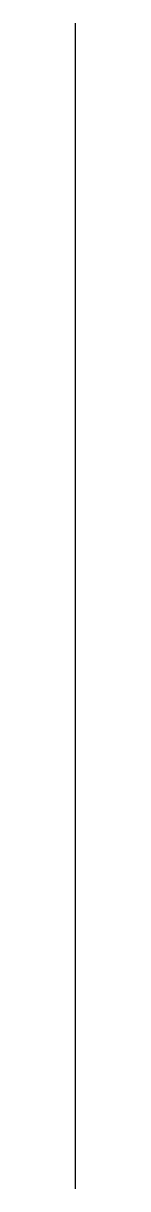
# Model space of a CAD drawing. Extents: x 4000 to 4000, y -852 to -797.2.
import ezdxf

# ---------------------------------------------------------------- set-up
doc = ezdxf.new("R2010")
doc.units = 0

msp = doc.modelspace()

# ---------------------------------------------------------------- linework, layer by layer
msp.add_line((4000, -852), (4000, -797.2))

doc.saveas('drawing.dxf')
